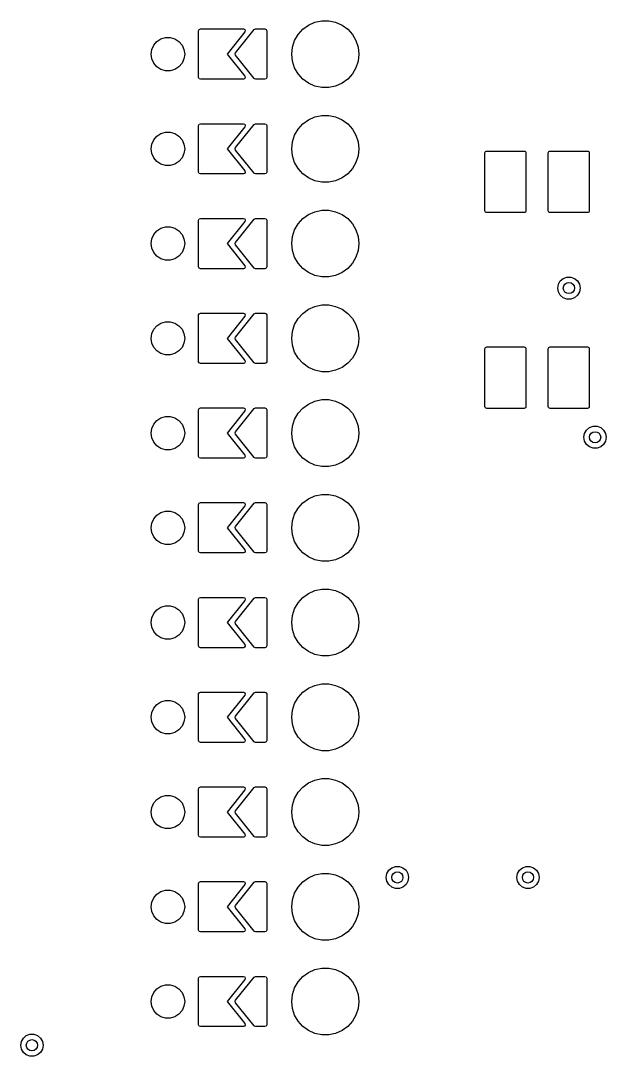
# Model space of a CAD drawing. Extents: x 2.57 to 8.57, y -5.78 to -1.88.
# Drawn here: x 7.954 to 8.572, y -3.274 to -2.181 of the extents above; entities that cross this region are included whole.
import ezdxf

# ---------------------------------------------------------------- set-up
doc = ezdxf.new("R2010")
doc.units = 0
doc.header["$MEASUREMENT"] = 0
doc.layers.add('BLACK', color=7, linetype='CONTINUOUS')

msp = doc.modelspace()

# ---------------------------------------------------------------- linework, layer by layer
at = {"layer": 'BLACK', "linetype": 'CONTINUOUS'}
for p, q in [((8.2519, -2.1899), (8.2579, -2.1856)), ((8.2579, -2.1856), (8.2646, -2.1826)), ((8.2646, -2.1826), (8.2719, -2.181)), ((8.2719, -2.181), (8.2793, -2.181)), ((8.2793, -2.181), (8.2865, -2.1826)), ((8.2865, -2.1826), (8.2933, -2.1856)), ((8.2933, -2.1856), (8.2993, -2.1899)), ((8.1419, -2.1916), (8.1425, -2.1903)), ((8.1419, -2.2409), (8.1419, -2.1916)), ((8.1425, -2.1903), (8.1439, -2.1897)), ((8.1439, -2.1897), (8.1892, -2.1897)), ((8.1907, -2.1929), (8.172, -2.2163)), ((8.1807, -2.215), (8.2004, -2.1904)), ((8.1892, -2.1897), (8.1906, -2.1903)), ((8.1906, -2.1903), (8.1911, -2.1916)), ((8.1911, -2.1916), (8.1907, -2.1929)), ((8.2004, -2.1904), (8.2018, -2.1897)), ((8.2018, -2.1897), (8.202, -2.1897)), ((8.202, -2.1897), (8.2118, -2.1897)), ((8.2118, -2.1897), (8.2132, -2.1903)), ((8.2132, -2.1903), (8.2138, -2.1916)), ((8.2138, -2.1916), (8.2138, -2.2409)), ((8.2432, -2.2018), (8.2469, -2.1954)), ((8.2469, -2.1954), (8.2519, -2.1899)), ((8.2993, -2.1899), (8.3043, -2.1954)), ((8.3043, -2.1954), (8.308, -2.2018)), ((8.0924, -2.2113), (8.0945, -2.2067)), ((8.0945, -2.2067), (8.0978, -2.2029)), ((8.0978, -2.2029), (8.1021, -2.2001)), ((8.1021, -2.2001), (8.1069, -2.1987)), ((8.1069, -2.1987), (8.112, -2.1987)), ((8.112, -2.1987), (8.1168, -2.2001)), ((8.1168, -2.2001), (8.1211, -2.2029)), ((8.1211, -2.2029), (8.1244, -2.2067)), ((8.1244, -2.2067), (8.1264, -2.2113)), ((8.2409, -2.2089), (8.2432, -2.2018)), ((8.308, -2.2018), (8.3102, -2.2089)), ((8.0917, -2.2163), (8.0924, -2.2113)), ((8.0924, -2.2212), (8.0917, -2.2163)), ((8.1264, -2.2113), (8.1272, -2.2163)), ((8.1272, -2.2163), (8.1264, -2.2212)), ((8.172, -2.2163), (8.1907, -2.2396)), ((8.1803, -2.216), (8.1807, -2.215)), ((8.1807, -2.2175), (8.1803, -2.216)), ((8.2004, -2.2421), (8.1807, -2.2175)), ((8.2402, -2.2163), (8.2409, -2.2089)), ((8.2409, -2.2236), (8.2402, -2.2163)), ((8.3102, -2.2089), (8.311, -2.2163)), ((8.311, -2.2163), (8.3102, -2.2236)), ((8.0945, -2.2258), (8.0924, -2.2212)), ((8.0978, -2.2296), (8.0945, -2.2258)), ((8.1021, -2.2324), (8.0978, -2.2296)), ((8.1211, -2.2296), (8.1168, -2.2324)), ((8.1244, -2.2258), (8.1211, -2.2296)), ((8.1264, -2.2212), (8.1244, -2.2258)), ((8.2432, -2.2307), (8.2409, -2.2236)), ((8.3102, -2.2236), (8.308, -2.2307)), ((8.1069, -2.2338), (8.1021, -2.2324)), ((8.112, -2.2338), (8.1069, -2.2338)), ((8.1168, -2.2324), (8.112, -2.2338)), ((8.1907, -2.2396), (8.1911, -2.2411)), ((8.2469, -2.2371), (8.2432, -2.2307)), ((8.2519, -2.2426), (8.2469, -2.2371)), ((8.3043, -2.2371), (8.2993, -2.2426)), ((8.308, -2.2307), (8.3043, -2.2371)), ((8.1425, -2.2423), (8.1419, -2.2409)), ((8.1439, -2.2428), (8.1425, -2.2423)), ((8.1892, -2.2428), (8.1439, -2.2428)), ((8.1904, -2.2424), (8.1892, -2.2428)), ((8.1911, -2.2411), (8.1904, -2.2424)), ((8.2006, -2.2423), (8.2004, -2.2421)), ((8.202, -2.2428), (8.2006, -2.2423)), ((8.2118, -2.2428), (8.202, -2.2428)), ((8.2132, -2.2423), (8.2118, -2.2428)), ((8.2138, -2.2409), (8.2132, -2.2423)), ((8.2579, -2.2469), (8.2519, -2.2426)), ((8.2646, -2.25), (8.2579, -2.2469)), ((8.2719, -2.2515), (8.2646, -2.25)), ((8.2793, -2.2515), (8.2719, -2.2515)), ((8.2865, -2.25), (8.2793, -2.2515)), ((8.2933, -2.2469), (8.2865, -2.25)), ((8.2993, -2.2426), (8.2933, -2.2469)), ((8.2579, -2.2856), (8.2646, -2.2826)), ((8.2646, -2.2826), (8.2719, -2.281)), ((8.2719, -2.281), (8.2793, -2.281)), ((8.2793, -2.281), (8.2865, -2.2826)), ((8.2865, -2.2826), (8.2933, -2.2856)), ((8.1419, -2.2916), (8.1425, -2.2903)), ((8.1419, -2.3409), (8.1419, -2.2916)), ((8.1425, -2.2903), (8.1439, -2.2897)), ((8.1439, -2.2897), (8.1892, -2.2897)), ((8.1907, -2.2929), (8.172, -2.3163)), ((8.1807, -2.315), (8.2004, -2.2904)), ((8.1892, -2.2897), (8.1906, -2.2903)), ((8.1906, -2.2903), (8.1911, -2.2916)), ((8.1911, -2.2916), (8.1907, -2.2929)), ((8.2004, -2.2904), (8.2018, -2.2897)), ((8.2018, -2.2897), (8.202, -2.2897)), ((8.202, -2.2897), (8.2118, -2.2897)), ((8.2118, -2.2897), (8.2132, -2.2903)), ((8.2132, -2.2903), (8.2138, -2.2916)), ((8.2138, -2.2916), (8.2138, -2.3409)), ((8.2469, -2.2954), (8.2519, -2.2899)), ((8.2519, -2.2899), (8.2579, -2.2856)), ((8.2933, -2.2856), (8.2993, -2.2899)), ((8.2993, -2.2899), (8.3043, -2.2954)), ((8.0945, -2.3067), (8.0978, -2.3029)), ((8.0978, -2.3029), (8.1021, -2.3001)), ((8.1021, -2.3001), (8.1069, -2.2987)), ((8.1069, -2.2987), (8.112, -2.2987)), ((8.112, -2.2987), (8.1168, -2.3001)), ((8.1168, -2.3001), (8.1211, -2.3029)), ((8.1211, -2.3029), (8.1244, -2.3067)), ((8.2409, -2.3089), (8.2432, -2.3018)), ((8.2432, -2.3018), (8.2469, -2.2954)), ((8.3043, -2.2954), (8.308, -2.3018)), ((8.308, -2.3018), (8.3102, -2.3089)), ((8.0917, -2.3163), (8.0924, -2.3113)), ((8.0924, -2.3212), (8.0917, -2.3163)), ((8.0924, -2.3113), (8.0945, -2.3067)), ((8.1244, -2.3067), (8.1264, -2.3113)), ((8.1264, -2.3113), (8.1272, -2.3163)), ((8.1272, -2.3163), (8.1264, -2.3212)), ((8.172, -2.3163), (8.1907, -2.3396)), ((8.1803, -2.316), (8.1807, -2.315)), ((8.1807, -2.3175), (8.1803, -2.316)), ((8.2402, -2.3163), (8.2409, -2.3089)), ((8.2409, -2.3236), (8.2402, -2.3163)), ((8.3102, -2.3089), (8.311, -2.3163)), ((8.311, -2.3163), (8.3102, -2.3236)), ((8.0945, -2.3258), (8.0924, -2.3212)), ((8.0978, -2.3296), (8.0945, -2.3258)), ((8.1244, -2.3258), (8.1211, -2.3296)), ((8.1264, -2.3212), (8.1244, -2.3258)), ((8.2004, -2.3421), (8.1807, -2.3175)), ((8.2432, -2.3307), (8.2409, -2.3236)), ((8.3102, -2.3236), (8.308, -2.3307)), ((8.4441, -2.3206), (8.4442, -2.3198)), ((8.4441, -2.3816), (8.4441, -2.3206)), ((8.4442, -2.3198), (8.4447, -2.3192)), ((8.4447, -2.3192), (8.4453, -2.3188)), ((8.4453, -2.3188), (8.4461, -2.3186)), ((8.4461, -2.3186), (8.4854, -2.3186)), ((8.4854, -2.3186), (8.4862, -2.3188)), ((8.4862, -2.3188), (8.4868, -2.3192)), ((8.4868, -2.3192), (8.4873, -2.3198)), ((8.4873, -2.3198), (8.4874, -2.3206)), ((8.4874, -2.3206), (8.4874, -2.3816)), ((8.511, -2.3206), (8.5112, -2.3198)), ((8.511, -2.3816), (8.511, -2.3206)), ((8.5112, -2.3198), (8.5116, -2.3192)), ((8.5116, -2.3192), (8.5122, -2.3188)), ((8.5122, -2.3188), (8.513, -2.3186)), ((8.513, -2.3186), (8.5524, -2.3186)), ((8.5524, -2.3186), (8.5531, -2.3188)), ((8.5531, -2.3188), (8.5538, -2.3192)), ((8.5538, -2.3192), (8.5542, -2.3198)), ((8.5542, -2.3198), (8.5543, -2.3206)), ((8.5543, -2.3206), (8.5543, -2.3816)), ((8.1021, -2.3324), (8.0978, -2.3296)), ((8.1069, -2.3338), (8.1021, -2.3324)), ((8.112, -2.3338), (8.1069, -2.3338)), ((8.1168, -2.3324), (8.112, -2.3338)), ((8.1211, -2.3296), (8.1168, -2.3324)), ((8.2469, -2.3371), (8.2432, -2.3307)), ((8.2519, -2.3426), (8.2469, -2.3371)), ((8.3043, -2.3371), (8.2993, -2.3426)), ((8.308, -2.3307), (8.3043, -2.3371)), ((8.1425, -2.3423), (8.1419, -2.3409)), ((8.1439, -2.3428), (8.1425, -2.3423)), ((8.1892, -2.3428), (8.1439, -2.3428)), ((8.1904, -2.3424), (8.1892, -2.3428)), ((8.1911, -2.3411), (8.1904, -2.3424)), ((8.1907, -2.3396), (8.1911, -2.3411)), ((8.2006, -2.3423), (8.2004, -2.3421)), ((8.202, -2.3428), (8.2006, -2.3423)), ((8.2118, -2.3428), (8.202, -2.3428)), ((8.2132, -2.3423), (8.2118, -2.3428)), ((8.2138, -2.3409), (8.2132, -2.3423)), ((8.2579, -2.3469), (8.2519, -2.3426)), ((8.2646, -2.35), (8.2579, -2.3469)), ((8.2719, -2.3515), (8.2646, -2.35)), ((8.2865, -2.35), (8.2793, -2.3515)), ((8.2933, -2.3469), (8.2865, -2.35)), ((8.2993, -2.3426), (8.2933, -2.3469)), ((8.2793, -2.3515), (8.2719, -2.3515)), ((8.2579, -2.3856), (8.2646, -2.3826)), ((8.2646, -2.3826), (8.2719, -2.381)), ((8.2719, -2.381), (8.2793, -2.381)), ((8.2793, -2.381), (8.2865, -2.3826)), ((8.2865, -2.3826), (8.2933, -2.3856)), ((8.4442, -2.3824), (8.4441, -2.3816)), ((8.4447, -2.383), (8.4442, -2.3824)), ((8.4873, -2.3824), (8.4868, -2.383)), ((8.4874, -2.3816), (8.4873, -2.3824)), ((8.5112, -2.3824), (8.511, -2.3816)), ((8.5116, -2.383), (8.5112, -2.3824)), ((8.5542, -2.3824), (8.5538, -2.383)), ((8.5543, -2.3816), (8.5542, -2.3824)), ((8.1419, -2.3916), (8.1425, -2.3903)), ((8.1419, -2.4409), (8.1419, -2.3916)), ((8.1425, -2.3903), (8.1439, -2.3897)), ((8.1439, -2.3897), (8.1892, -2.3897)), ((8.1907, -2.3929), (8.172, -2.4163)), ((8.1807, -2.415), (8.2004, -2.3904)), ((8.1892, -2.3897), (8.1906, -2.3903)), ((8.1906, -2.3903), (8.1911, -2.3916)), ((8.1911, -2.3916), (8.1907, -2.3929)), ((8.2004, -2.3904), (8.2018, -2.3897)), ((8.2018, -2.3897), (8.202, -2.3897)), ((8.202, -2.3897), (8.2118, -2.3897)), ((8.2118, -2.3897), (8.2132, -2.3903)), ((8.2132, -2.3903), (8.2138, -2.3916)), ((8.2138, -2.3916), (8.2138, -2.4409)), ((8.2469, -2.3954), (8.2519, -2.3899)), ((8.2519, -2.3899), (8.2579, -2.3856)), ((8.2933, -2.3856), (8.2993, -2.3899)), ((8.2993, -2.3899), (8.3043, -2.3954)), ((8.4453, -2.3834), (8.4447, -2.383)), ((8.4461, -2.3836), (8.4453, -2.3834)), ((8.4854, -2.3836), (8.4461, -2.3836)), ((8.4862, -2.3834), (8.4854, -2.3836)), ((8.4868, -2.383), (8.4862, -2.3834)), ((8.5122, -2.3834), (8.5116, -2.383)), ((8.513, -2.3836), (8.5122, -2.3834)), ((8.5524, -2.3836), (8.513, -2.3836)), ((8.5531, -2.3834), (8.5524, -2.3836)), ((8.5538, -2.383), (8.5531, -2.3834)), ((8.0945, -2.4067), (8.0978, -2.4029)), ((8.0978, -2.4029), (8.1021, -2.4001)), ((8.1021, -2.4001), (8.1069, -2.3987)), ((8.1069, -2.3987), (8.112, -2.3987)), ((8.112, -2.3987), (8.1168, -2.4001)), ((8.1168, -2.4001), (8.1211, -2.4029)), ((8.1211, -2.4029), (8.1244, -2.4067)), ((8.2409, -2.4089), (8.2432, -2.4018)), ((8.2432, -2.4018), (8.2469, -2.3954)), ((8.3043, -2.3954), (8.308, -2.4018)), ((8.308, -2.4018), (8.3102, -2.4089)), ((8.0917, -2.4163), (8.0924, -2.4113)), ((8.0924, -2.4113), (8.0945, -2.4067)), ((8.1244, -2.4067), (8.1264, -2.4113)), ((8.1264, -2.4113), (8.1272, -2.4163)), ((8.1803, -2.416), (8.1807, -2.415)), ((8.2402, -2.4163), (8.2409, -2.4089)), ((8.3102, -2.4089), (8.311, -2.4163)), ((8.0924, -2.4212), (8.0917, -2.4163)), ((8.0945, -2.4258), (8.0924, -2.4212)), ((8.0978, -2.4296), (8.0945, -2.4258)), ((8.1244, -2.4258), (8.1211, -2.4296)), ((8.1264, -2.4212), (8.1244, -2.4258)), ((8.1272, -2.4163), (8.1264, -2.4212)), ((8.172, -2.4163), (8.1907, -2.4396)), ((8.1807, -2.4175), (8.1803, -2.416)), ((8.2004, -2.4421), (8.1807, -2.4175)), ((8.2409, -2.4236), (8.2402, -2.4163)), ((8.2432, -2.4307), (8.2409, -2.4236)), ((8.3102, -2.4236), (8.308, -2.4307)), ((8.311, -2.4163), (8.3102, -2.4236)), ((8.1021, -2.4324), (8.0978, -2.4296)), ((8.1069, -2.4338), (8.1021, -2.4324)), ((8.112, -2.4338), (8.1069, -2.4338)), ((8.1168, -2.4324), (8.112, -2.4338)), ((8.1211, -2.4296), (8.1168, -2.4324)), ((8.2469, -2.4371), (8.2432, -2.4307)), ((8.2519, -2.4426), (8.2469, -2.4371)), ((8.3043, -2.4371), (8.2993, -2.4426)), ((8.308, -2.4307), (8.3043, -2.4371)), ((8.1425, -2.4423), (8.1419, -2.4409)), ((8.1439, -2.4428), (8.1425, -2.4423)), ((8.1892, -2.4428), (8.1439, -2.4428)), ((8.1904, -2.4424), (8.1892, -2.4428)), ((8.1911, -2.4411), (8.1904, -2.4424)), ((8.1907, -2.4396), (8.1911, -2.4411)), ((8.2006, -2.4423), (8.2004, -2.4421)), ((8.202, -2.4428), (8.2006, -2.4423)), ((8.2118, -2.4428), (8.202, -2.4428)), ((8.2132, -2.4423), (8.2118, -2.4428)), ((8.2138, -2.4409), (8.2132, -2.4423)), ((8.2579, -2.4469), (8.2519, -2.4426)), ((8.2646, -2.45), (8.2579, -2.4469)), ((8.2933, -2.4469), (8.2865, -2.45)), ((8.2993, -2.4426), (8.2933, -2.4469)), ((8.2719, -2.4515), (8.2646, -2.45)), ((8.2793, -2.4515), (8.2719, -2.4515)), ((8.2865, -2.45), (8.2793, -2.4515)), ((8.5209, -2.4632), (8.5216, -2.4592)), ((8.5216, -2.4592), (8.5236, -2.4556)), ((8.5236, -2.4556), (8.5268, -2.453)), ((8.5268, -2.453), (8.5306, -2.4516)), ((8.5306, -2.4516), (8.5347, -2.4516)), ((8.5347, -2.4516), (8.5386, -2.453)), ((8.5386, -2.453), (8.5417, -2.4556)), ((8.5417, -2.4556), (8.5438, -2.4592)), ((8.5438, -2.4592), (8.5445, -2.4632)), ((8.5216, -2.4673), (8.5209, -2.4632)), ((8.5236, -2.4708), (8.5216, -2.4673)), ((8.5438, -2.4673), (8.5417, -2.4708)), ((8.5445, -2.4632), (8.5438, -2.4673)), ((8.2646, -2.4826), (8.2719, -2.481)), ((8.2719, -2.481), (8.2793, -2.481)), ((8.2793, -2.481), (8.2865, -2.4826)), ((8.5268, -2.4735), (8.5236, -2.4708)), ((8.5306, -2.4749), (8.5268, -2.4735)), ((8.5347, -2.4749), (8.5306, -2.4749)), ((8.5386, -2.4735), (8.5347, -2.4749)), ((8.5417, -2.4708), (8.5386, -2.4735)), ((8.1419, -2.4916), (8.1425, -2.4903)), ((8.1419, -2.5409), (8.1419, -2.4916)), ((8.1425, -2.4903), (8.1439, -2.4897)), ((8.1439, -2.4897), (8.1892, -2.4897)), ((8.1807, -2.515), (8.2004, -2.4904)), ((8.1892, -2.4897), (8.1906, -2.4903)), ((8.1906, -2.4903), (8.1911, -2.4916)), ((8.1911, -2.4916), (8.1907, -2.4929)), ((8.2004, -2.4904), (8.2018, -2.4897)), ((8.2018, -2.4897), (8.202, -2.4897)), ((8.202, -2.4897), (8.2118, -2.4897)), ((8.2118, -2.4897), (8.2132, -2.4903)), ((8.2132, -2.4903), (8.2138, -2.4916)), ((8.2138, -2.4916), (8.2138, -2.5409)), ((8.2469, -2.4954), (8.2519, -2.4899)), ((8.2519, -2.4899), (8.2579, -2.4856)), ((8.2579, -2.4856), (8.2646, -2.4826)), ((8.2865, -2.4826), (8.2933, -2.4856)), ((8.2933, -2.4856), (8.2993, -2.4899)), ((8.2993, -2.4899), (8.3043, -2.4954)), ((8.0945, -2.5067), (8.0978, -2.5029)), ((8.0978, -2.5029), (8.1021, -2.5001)), ((8.1021, -2.5001), (8.1069, -2.4987)), ((8.1069, -2.4987), (8.112, -2.4987)), ((8.112, -2.4987), (8.1168, -2.5001)), ((8.1168, -2.5001), (8.1211, -2.5029)), ((8.1211, -2.5029), (8.1244, -2.5067)), ((8.1907, -2.4929), (8.172, -2.5163)), ((8.2409, -2.5089), (8.2432, -2.5018)), ((8.2432, -2.5018), (8.2469, -2.4954)), ((8.3043, -2.4954), (8.308, -2.5018)), ((8.308, -2.5018), (8.3102, -2.5089)), ((8.0917, -2.5163), (8.0924, -2.5113)), ((8.0924, -2.5113), (8.0945, -2.5067)), ((8.1244, -2.5067), (8.1264, -2.5113)), ((8.1264, -2.5113), (8.1272, -2.5163)), ((8.2402, -2.5163), (8.2409, -2.5089)), ((8.3102, -2.5089), (8.311, -2.5163)), ((8.0924, -2.5212), (8.0917, -2.5163)), ((8.0945, -2.5258), (8.0924, -2.5212)), ((8.1264, -2.5212), (8.1244, -2.5258)), ((8.1272, -2.5163), (8.1264, -2.5212)), ((8.172, -2.5163), (8.1907, -2.5396)), ((8.1803, -2.516), (8.1807, -2.515)), ((8.1807, -2.5175), (8.1803, -2.516)), ((8.2004, -2.5421), (8.1807, -2.5175)), ((8.2409, -2.5236), (8.2402, -2.5163)), ((8.2432, -2.5307), (8.2409, -2.5236)), ((8.3102, -2.5236), (8.308, -2.5307)), ((8.311, -2.5163), (8.3102, -2.5236)), ((8.0978, -2.5296), (8.0945, -2.5258)), ((8.1021, -2.5324), (8.0978, -2.5296)), ((8.1069, -2.5338), (8.1021, -2.5324)), ((8.112, -2.5338), (8.1069, -2.5338)), ((8.1168, -2.5324), (8.112, -2.5338)), ((8.1211, -2.5296), (8.1168, -2.5324)), ((8.1244, -2.5258), (8.1211, -2.5296)), ((8.2469, -2.5371), (8.2432, -2.5307)), ((8.308, -2.5307), (8.3043, -2.5371)), ((8.4441, -2.5273), (8.4442, -2.5265)), ((8.4441, -2.5883), (8.4441, -2.5273)), ((8.4442, -2.5265), (8.4447, -2.5259)), ((8.4447, -2.5259), (8.4453, -2.5255)), ((8.4453, -2.5255), (8.4461, -2.5253)), ((8.4461, -2.5253), (8.4854, -2.5253)), ((8.4854, -2.5253), (8.4862, -2.5255)), ((8.4862, -2.5255), (8.4868, -2.5259)), ((8.4868, -2.5259), (8.4873, -2.5265)), ((8.4873, -2.5265), (8.4874, -2.5273)), ((8.4874, -2.5273), (8.4874, -2.5883)), ((8.511, -2.5273), (8.5112, -2.5265)), ((8.511, -2.5883), (8.511, -2.5273)), ((8.5112, -2.5265), (8.5116, -2.5259)), ((8.5116, -2.5259), (8.5122, -2.5255)), ((8.5122, -2.5255), (8.513, -2.5253)), ((8.513, -2.5253), (8.5524, -2.5253)), ((8.5524, -2.5253), (8.5531, -2.5255)), ((8.5531, -2.5255), (8.5538, -2.5259)), ((8.5538, -2.5259), (8.5542, -2.5265)), ((8.5542, -2.5265), (8.5543, -2.5273)), ((8.5543, -2.5273), (8.5543, -2.5883)), ((8.1425, -2.5423), (8.1419, -2.5409)), ((8.1439, -2.5428), (8.1425, -2.5423)), ((8.1892, -2.5428), (8.1439, -2.5428)), ((8.1904, -2.5424), (8.1892, -2.5428)), ((8.1911, -2.5411), (8.1904, -2.5424)), ((8.1907, -2.5396), (8.1911, -2.5411)), ((8.2006, -2.5423), (8.2004, -2.5421)), ((8.202, -2.5428), (8.2006, -2.5423)), ((8.2118, -2.5428), (8.202, -2.5428)), ((8.2132, -2.5423), (8.2118, -2.5428)), ((8.2138, -2.5409), (8.2132, -2.5423)), ((8.2519, -2.5426), (8.2469, -2.5371)), ((8.2579, -2.5469), (8.2519, -2.5426)), ((8.2993, -2.5426), (8.2933, -2.5469)), ((8.3043, -2.5371), (8.2993, -2.5426)), ((8.2646, -2.55), (8.2579, -2.5469)), ((8.2719, -2.5515), (8.2646, -2.55)), ((8.2793, -2.5515), (8.2719, -2.5515)), ((8.2865, -2.55), (8.2793, -2.5515)), ((8.2933, -2.5469), (8.2865, -2.55)), ((8.1419, -2.5916), (8.1425, -2.5903)), ((8.1425, -2.5903), (8.1439, -2.5897)), ((8.1439, -2.5897), (8.1892, -2.5897)), ((8.1807, -2.615), (8.2004, -2.5904)), ((8.1892, -2.5897), (8.1906, -2.5903)), ((8.1906, -2.5903), (8.1911, -2.5916)), ((8.2004, -2.5904), (8.2018, -2.5897)), ((8.2018, -2.5897), (8.202, -2.5897)), ((8.202, -2.5897), (8.2118, -2.5897)), ((8.2118, -2.5897), (8.2132, -2.5903)), ((8.2132, -2.5903), (8.2138, -2.5916)), ((8.2469, -2.5954), (8.2519, -2.5899)), ((8.2519, -2.5899), (8.2579, -2.5856)), ((8.2579, -2.5856), (8.2646, -2.5826)), ((8.2646, -2.5826), (8.2719, -2.581)), ((8.2719, -2.581), (8.2793, -2.581)), ((8.2793, -2.581), (8.2865, -2.5826)), ((8.2865, -2.5826), (8.2933, -2.5856)), ((8.2933, -2.5856), (8.2993, -2.5899)), ((8.2993, -2.5899), (8.3043, -2.5954)), ((8.4442, -2.5891), (8.4441, -2.5883)), ((8.4447, -2.5897), (8.4442, -2.5891)), ((8.4453, -2.5901), (8.4447, -2.5897)), ((8.4461, -2.5903), (8.4453, -2.5901)), ((8.4854, -2.5903), (8.4461, -2.5903)), ((8.4862, -2.5901), (8.4854, -2.5903)), ((8.4868, -2.5897), (8.4862, -2.5901)), ((8.4873, -2.5891), (8.4868, -2.5897)), ((8.4874, -2.5883), (8.4873, -2.5891)), ((8.5112, -2.5891), (8.511, -2.5883)), ((8.5116, -2.5897), (8.5112, -2.5891)), ((8.5122, -2.5901), (8.5116, -2.5897)), ((8.513, -2.5903), (8.5122, -2.5901)), ((8.5524, -2.5903), (8.513, -2.5903)), ((8.5531, -2.5901), (8.5524, -2.5903)), ((8.5538, -2.5897), (8.5531, -2.5901)), ((8.5542, -2.5891), (8.5538, -2.5897)), ((8.5543, -2.5883), (8.5542, -2.5891)), ((8.0978, -2.6029), (8.1021, -2.6001)), ((8.1021, -2.6001), (8.1069, -2.5987)), ((8.1069, -2.5987), (8.112, -2.5987)), ((8.112, -2.5987), (8.1168, -2.6001)), ((8.1168, -2.6001), (8.1211, -2.6029)), ((8.1419, -2.6409), (8.1419, -2.5916)), ((8.1907, -2.5929), (8.172, -2.6163)), ((8.1911, -2.5916), (8.1907, -2.5929)), ((8.2138, -2.5916), (8.2138, -2.6409)), ((8.2432, -2.6018), (8.2469, -2.5954)), ((8.3043, -2.5954), (8.308, -2.6018)), ((8.0917, -2.6163), (8.0924, -2.6113)), ((8.0924, -2.6113), (8.0945, -2.6067)), ((8.0945, -2.6067), (8.0978, -2.6029)), ((8.1211, -2.6029), (8.1244, -2.6067)), ((8.1244, -2.6067), (8.1264, -2.6113)), ((8.1264, -2.6113), (8.1272, -2.6163)), ((8.2402, -2.6163), (8.2409, -2.6089)), ((8.2409, -2.6089), (8.2432, -2.6018)), ((8.308, -2.6018), (8.3102, -2.6089)), ((8.3102, -2.6089), (8.311, -2.6163)), ((8.5513, -2.6131), (8.5545, -2.6105)), ((8.5545, -2.6105), (8.5583, -2.6091)), ((8.5583, -2.6091), (8.5624, -2.6091)), ((8.5624, -2.6091), (8.5663, -2.6105)), ((8.5663, -2.6105), (8.5694, -2.6131)), ((8.0924, -2.6212), (8.0917, -2.6163)), ((8.0945, -2.6258), (8.0924, -2.6212)), ((8.1264, -2.6212), (8.1244, -2.6258)), ((8.1272, -2.6163), (8.1264, -2.6212)), ((8.172, -2.6163), (8.1907, -2.6396)), ((8.1803, -2.616), (8.1807, -2.615)), ((8.1807, -2.6175), (8.1803, -2.616)), ((8.2004, -2.6421), (8.1807, -2.6175)), ((8.2409, -2.6236), (8.2402, -2.6163)), ((8.311, -2.6163), (8.3102, -2.6236)), ((8.5486, -2.6207), (8.5493, -2.6167)), ((8.5493, -2.6247), (8.5486, -2.6207)), ((8.5493, -2.6167), (8.5513, -2.6131)), ((8.5694, -2.6131), (8.5715, -2.6167)), ((8.5715, -2.6167), (8.5722, -2.6207)), ((8.5722, -2.6207), (8.5715, -2.6247)), ((8.0978, -2.6296), (8.0945, -2.6258)), ((8.1021, -2.6324), (8.0978, -2.6296)), ((8.1069, -2.6338), (8.1021, -2.6324)), ((8.112, -2.6338), (8.1069, -2.6338)), ((8.1168, -2.6324), (8.112, -2.6338)), ((8.1211, -2.6296), (8.1168, -2.6324)), ((8.1244, -2.6258), (8.1211, -2.6296)), ((8.2432, -2.6307), (8.2409, -2.6236)), ((8.2469, -2.6371), (8.2432, -2.6307)), ((8.308, -2.6307), (8.3043, -2.6371)), ((8.3102, -2.6236), (8.308, -2.6307)), ((8.5513, -2.6283), (8.5493, -2.6247)), ((8.5545, -2.6309), (8.5513, -2.6283)), ((8.5583, -2.6323), (8.5545, -2.6309)), ((8.5624, -2.6323), (8.5583, -2.6323)), ((8.5663, -2.6309), (8.5624, -2.6323)), ((8.5694, -2.6283), (8.5663, -2.6309)), ((8.5715, -2.6247), (8.5694, -2.6283)), ((8.1425, -2.6423), (8.1419, -2.6409)), ((8.1439, -2.6428), (8.1425, -2.6423)), ((8.1892, -2.6428), (8.1439, -2.6428)), ((8.1904, -2.6424), (8.1892, -2.6428)), ((8.1911, -2.6411), (8.1904, -2.6424)), ((8.1907, -2.6396), (8.1911, -2.6411)), ((8.2006, -2.6423), (8.2004, -2.6421)), ((8.202, -2.6428), (8.2006, -2.6423)), ((8.2118, -2.6428), (8.202, -2.6428)), ((8.2132, -2.6423), (8.2118, -2.6428)), ((8.2138, -2.6409), (8.2132, -2.6423)), ((8.2519, -2.6426), (8.2469, -2.6371)), ((8.2579, -2.6469), (8.2519, -2.6426)), ((8.2993, -2.6426), (8.2933, -2.6469)), ((8.3043, -2.6371), (8.2993, -2.6426)), ((8.2646, -2.65), (8.2579, -2.6469)), ((8.2719, -2.6515), (8.2646, -2.65)), ((8.2793, -2.6515), (8.2719, -2.6515)), ((8.2865, -2.65), (8.2793, -2.6515)), ((8.2933, -2.6469), (8.2865, -2.65)), ((8.2519, -2.6899), (8.2579, -2.6856)), ((8.2579, -2.6856), (8.2646, -2.6826)), ((8.2646, -2.6826), (8.2719, -2.681)), ((8.2719, -2.681), (8.2793, -2.681)), ((8.2793, -2.681), (8.2865, -2.6826)), ((8.2865, -2.6826), (8.2933, -2.6856)), ((8.2933, -2.6856), (8.2993, -2.6899)), ((8.1021, -2.7001), (8.1069, -2.6987)), ((8.1069, -2.6987), (8.112, -2.6987)), ((8.112, -2.6987), (8.1168, -2.7001)), ((8.1419, -2.6916), (8.1425, -2.6903)), ((8.1419, -2.7409), (8.1419, -2.6916)), ((8.1425, -2.6903), (8.1439, -2.6897)), ((8.1439, -2.6897), (8.1892, -2.6897)), ((8.1907, -2.6929), (8.172, -2.7163)), ((8.1807, -2.715), (8.2004, -2.6904)), ((8.1892, -2.6897), (8.1906, -2.6903)), ((8.1906, -2.6903), (8.1911, -2.6916)), ((8.1911, -2.6916), (8.1907, -2.6929)), ((8.2004, -2.6904), (8.2018, -2.6897)), ((8.2018, -2.6897), (8.202, -2.6897)), ((8.202, -2.6897), (8.2118, -2.6897)), ((8.2118, -2.6897), (8.2132, -2.6903)), ((8.2132, -2.6903), (8.2138, -2.6916)), ((8.2138, -2.6916), (8.2138, -2.7409)), ((8.2432, -2.7018), (8.2469, -2.6954)), ((8.2469, -2.6954), (8.2519, -2.6899)), ((8.2993, -2.6899), (8.3043, -2.6954)), ((8.3043, -2.6954), (8.308, -2.7018)), ((8.0924, -2.7113), (8.0945, -2.7067)), ((8.0945, -2.7067), (8.0978, -2.7029)), ((8.0978, -2.7029), (8.1021, -2.7001)), ((8.1168, -2.7001), (8.1211, -2.7029)), ((8.1211, -2.7029), (8.1244, -2.7067)), ((8.1244, -2.7067), (8.1264, -2.7113)), ((8.2402, -2.7163), (8.2409, -2.7089)), ((8.2409, -2.7089), (8.2432, -2.7018)), ((8.308, -2.7018), (8.3102, -2.7089)), ((8.3102, -2.7089), (8.311, -2.7163)), ((8.0917, -2.7163), (8.0924, -2.7113)), ((8.0924, -2.7212), (8.0917, -2.7163)), ((8.0945, -2.7258), (8.0924, -2.7212)), ((8.1264, -2.7212), (8.1244, -2.7258)), ((8.1264, -2.7113), (8.1272, -2.7163)), ((8.1272, -2.7163), (8.1264, -2.7212)), ((8.172, -2.7163), (8.1907, -2.7396)), ((8.1803, -2.716), (8.1807, -2.715)), ((8.1807, -2.7175), (8.1803, -2.716)), ((8.2004, -2.7421), (8.1807, -2.7175)), ((8.2409, -2.7236), (8.2402, -2.7163)), ((8.311, -2.7163), (8.3102, -2.7236)), ((8.0978, -2.7296), (8.0945, -2.7258)), ((8.1021, -2.7324), (8.0978, -2.7296)), ((8.1069, -2.7338), (8.1021, -2.7324)), ((8.1168, -2.7324), (8.112, -2.7338)), ((8.1211, -2.7296), (8.1168, -2.7324)), ((8.1244, -2.7258), (8.1211, -2.7296)), ((8.2432, -2.7307), (8.2409, -2.7236)), ((8.2469, -2.7371), (8.2432, -2.7307)), ((8.308, -2.7307), (8.3043, -2.7371)), ((8.3102, -2.7236), (8.308, -2.7307)), ((8.112, -2.7338), (8.1069, -2.7338)), ((8.1425, -2.7423), (8.1419, -2.7409)), ((8.1439, -2.7428), (8.1425, -2.7423)), ((8.1892, -2.7428), (8.1439, -2.7428)), ((8.1904, -2.7424), (8.1892, -2.7428)), ((8.1911, -2.7411), (8.1904, -2.7424)), ((8.1907, -2.7396), (8.1911, -2.7411)), ((8.2006, -2.7423), (8.2004, -2.7421)), ((8.202, -2.7428), (8.2006, -2.7423)), ((8.2118, -2.7428), (8.202, -2.7428)), ((8.2132, -2.7423), (8.2118, -2.7428)), ((8.2138, -2.7409), (8.2132, -2.7423)), ((8.2519, -2.7426), (8.2469, -2.7371)), ((8.2579, -2.7469), (8.2519, -2.7426)), ((8.2993, -2.7426), (8.2933, -2.7469)), ((8.3043, -2.7371), (8.2993, -2.7426)), ((8.2646, -2.75), (8.2579, -2.7469)), ((8.2719, -2.7515), (8.2646, -2.75)), ((8.2793, -2.7515), (8.2719, -2.7515)), ((8.2865, -2.75), (8.2793, -2.7515)), ((8.2933, -2.7469), (8.2865, -2.75)), ((8.2519, -2.7899), (8.2579, -2.7856)), ((8.2579, -2.7856), (8.2646, -2.7826)), ((8.2646, -2.7826), (8.2719, -2.781)), ((8.2719, -2.781), (8.2793, -2.781)), ((8.2793, -2.781), (8.2865, -2.7826)), ((8.2865, -2.7826), (8.2933, -2.7856)), ((8.2933, -2.7856), (8.2993, -2.7899)), ((8.1419, -2.7916), (8.1425, -2.7903)), ((8.1419, -2.8409), (8.1419, -2.7916)), ((8.1425, -2.7903), (8.1439, -2.7897)), ((8.1439, -2.7897), (8.1892, -2.7897)), ((8.1907, -2.7929), (8.172, -2.8163)), ((8.1807, -2.815), (8.2004, -2.7904)), ((8.1892, -2.7897), (8.1906, -2.7903)), ((8.1906, -2.7903), (8.1911, -2.7916)), ((8.1911, -2.7916), (8.1907, -2.7929)), ((8.2004, -2.7904), (8.2018, -2.7897)), ((8.2018, -2.7897), (8.202, -2.7897)), ((8.202, -2.7897), (8.2118, -2.7897)), ((8.2118, -2.7897), (8.2132, -2.7903)), ((8.2132, -2.7903), (8.2138, -2.7916)), ((8.2138, -2.7916), (8.2138, -2.8409)), ((8.2432, -2.8018), (8.2469, -2.7954)), ((8.2469, -2.7954), (8.2519, -2.7899)), ((8.2993, -2.7899), (8.3043, -2.7954)), ((8.3043, -2.7954), (8.308, -2.8018)), ((8.0924, -2.8113), (8.0945, -2.8067)), ((8.0945, -2.8067), (8.0978, -2.8029)), ((8.0978, -2.8029), (8.1021, -2.8001)), ((8.1021, -2.8001), (8.1069, -2.7987)), ((8.1069, -2.7987), (8.112, -2.7987)), ((8.112, -2.7987), (8.1168, -2.8001)), ((8.1168, -2.8001), (8.1211, -2.8029)), ((8.1211, -2.8029), (8.1244, -2.8067)), ((8.1244, -2.8067), (8.1264, -2.8113)), ((8.2402, -2.8163), (8.2409, -2.8089)), ((8.2409, -2.8089), (8.2432, -2.8018)), ((8.308, -2.8018), (8.3102, -2.8089)), ((8.3102, -2.8089), (8.311, -2.8163)), ((8.0917, -2.8163), (8.0924, -2.8113)), ((8.0924, -2.8212), (8.0917, -2.8163)), ((8.1264, -2.8113), (8.1272, -2.8163)), ((8.1272, -2.8163), (8.1264, -2.8212)), ((8.172, -2.8163), (8.1907, -2.8396)), ((8.1803, -2.816), (8.1807, -2.815)), ((8.1807, -2.8175), (8.1803, -2.816)), ((8.2004, -2.8421), (8.1807, -2.8175)), ((8.2409, -2.8236), (8.2402, -2.8163)), ((8.311, -2.8163), (8.3102, -2.8236)), ((8.0945, -2.8258), (8.0924, -2.8212)), ((8.0978, -2.8296), (8.0945, -2.8258)), ((8.1021, -2.8324), (8.0978, -2.8296)), ((8.1211, -2.8296), (8.1168, -2.8324)), ((8.1244, -2.8258), (8.1211, -2.8296)), ((8.1264, -2.8212), (8.1244, -2.8258)), ((8.2432, -2.8307), (8.2409, -2.8236)), ((8.2469, -2.8371), (8.2432, -2.8307)), ((8.308, -2.8307), (8.3043, -2.8371)), ((8.3102, -2.8236), (8.308, -2.8307)), ((8.1069, -2.8338), (8.1021, -2.8324)), ((8.112, -2.8338), (8.1069, -2.8338)), ((8.1168, -2.8324), (8.112, -2.8338)), ((8.1425, -2.8423), (8.1419, -2.8409)), ((8.1911, -2.8411), (8.1904, -2.8424)), ((8.1907, -2.8396), (8.1911, -2.8411)), ((8.2138, -2.8409), (8.2132, -2.8423)), ((8.2519, -2.8426), (8.2469, -2.8371)), ((8.3043, -2.8371), (8.2993, -2.8426)), ((8.1439, -2.8428), (8.1425, -2.8423)), ((8.1892, -2.8428), (8.1439, -2.8428)), ((8.1904, -2.8424), (8.1892, -2.8428)), ((8.2006, -2.8423), (8.2004, -2.8421)), ((8.202, -2.8428), (8.2006, -2.8423)), ((8.2118, -2.8428), (8.202, -2.8428)), ((8.2132, -2.8423), (8.2118, -2.8428)), ((8.2579, -2.8469), (8.2519, -2.8426)), ((8.2646, -2.85), (8.2579, -2.8469)), ((8.2719, -2.8515), (8.2646, -2.85)), ((8.2793, -2.8515), (8.2719, -2.8515)), ((8.2865, -2.85), (8.2793, -2.8515)), ((8.2933, -2.8469), (8.2865, -2.85)), ((8.2993, -2.8426), (8.2933, -2.8469)), ((8.2519, -2.8899), (8.2579, -2.8856)), ((8.2579, -2.8856), (8.2646, -2.8826)), ((8.2646, -2.8826), (8.2719, -2.881)), ((8.2719, -2.881), (8.2793, -2.881)), ((8.2793, -2.881), (8.2865, -2.8826)), ((8.2865, -2.8826), (8.2933, -2.8856)), ((8.2933, -2.8856), (8.2993, -2.8899)), ((8.1419, -2.8916), (8.1425, -2.8903)), ((8.1419, -2.9409), (8.1419, -2.8916)), ((8.1425, -2.8903), (8.1439, -2.8897)), ((8.1439, -2.8897), (8.1892, -2.8897)), ((8.1907, -2.8929), (8.172, -2.9163)), ((8.1807, -2.915), (8.2004, -2.8904)), ((8.1892, -2.8897), (8.1906, -2.8903)), ((8.1906, -2.8903), (8.1911, -2.8916)), ((8.1911, -2.8916), (8.1907, -2.8929)), ((8.2004, -2.8904), (8.2018, -2.8897)), ((8.2018, -2.8897), (8.202, -2.8897)), ((8.202, -2.8897), (8.2118, -2.8897)), ((8.2118, -2.8897), (8.2132, -2.8903)), ((8.2132, -2.8903), (8.2138, -2.8916)), ((8.2138, -2.8916), (8.2138, -2.9409)), ((8.2432, -2.9018), (8.2469, -2.8954)), ((8.2469, -2.8954), (8.2519, -2.8899)), ((8.2993, -2.8899), (8.3043, -2.8954)), ((8.3043, -2.8954), (8.308, -2.9018)), ((8.0924, -2.9113), (8.0945, -2.9067)), ((8.0945, -2.9067), (8.0978, -2.9029)), ((8.0978, -2.9029), (8.1021, -2.9001)), ((8.1021, -2.9001), (8.1069, -2.8987)), ((8.1069, -2.8987), (8.112, -2.8987)), ((8.112, -2.8987), (8.1168, -2.9001)), ((8.1168, -2.9001), (8.1211, -2.9029)), ((8.1211, -2.9029), (8.1244, -2.9067)), ((8.1244, -2.9067), (8.1264, -2.9113)), ((8.2409, -2.9089), (8.2432, -2.9018)), ((8.308, -2.9018), (8.3102, -2.9089)), ((8.0917, -2.9163), (8.0924, -2.9113)), ((8.0924, -2.9212), (8.0917, -2.9163)), ((8.1264, -2.9113), (8.1272, -2.9163)), ((8.1272, -2.9163), (8.1264, -2.9212)), ((8.172, -2.9163), (8.1907, -2.9396)), ((8.1803, -2.916), (8.1807, -2.915)), ((8.1807, -2.9175), (8.1803, -2.916)), ((8.2004, -2.9421), (8.1807, -2.9175)), ((8.2402, -2.9163), (8.2409, -2.9089)), ((8.2409, -2.9236), (8.2402, -2.9163)), ((8.3102, -2.9089), (8.311, -2.9163)), ((8.311, -2.9163), (8.3102, -2.9236)), ((8.0945, -2.9258), (8.0924, -2.9212)), ((8.0978, -2.9296), (8.0945, -2.9258)), ((8.1244, -2.9258), (8.1211, -2.9296)), ((8.1264, -2.9212), (8.1244, -2.9258)), ((8.2432, -2.9307), (8.2409, -2.9236)), ((8.3102, -2.9236), (8.308, -2.9307)), ((8.1021, -2.9324), (8.0978, -2.9296)), ((8.1069, -2.9338), (8.1021, -2.9324)), ((8.112, -2.9338), (8.1069, -2.9338)), ((8.1168, -2.9324), (8.112, -2.9338)), ((8.1211, -2.9296), (8.1168, -2.9324)), ((8.1907, -2.9396), (8.1911, -2.9411)), ((8.2469, -2.9371), (8.2432, -2.9307)), ((8.2519, -2.9426), (8.2469, -2.9371)), ((8.3043, -2.9371), (8.2993, -2.9426)), ((8.308, -2.9307), (8.3043, -2.9371)), ((8.1425, -2.9423), (8.1419, -2.9409)), ((8.1439, -2.9428), (8.1425, -2.9423)), ((8.1892, -2.9428), (8.1439, -2.9428)), ((8.1904, -2.9424), (8.1892, -2.9428)), ((8.1911, -2.9411), (8.1904, -2.9424)), ((8.2006, -2.9423), (8.2004, -2.9421)), ((8.202, -2.9428), (8.2006, -2.9423)), ((8.2118, -2.9428), (8.202, -2.9428)), ((8.2132, -2.9423), (8.2118, -2.9428)), ((8.2138, -2.9409), (8.2132, -2.9423)), ((8.2579, -2.9469), (8.2519, -2.9426)), ((8.2646, -2.95), (8.2579, -2.9469)), ((8.2719, -2.9515), (8.2646, -2.95)), ((8.2865, -2.95), (8.2793, -2.9515)), ((8.2933, -2.9469), (8.2865, -2.95)), ((8.2993, -2.9426), (8.2933, -2.9469)), ((8.2793, -2.9515), (8.2719, -2.9515)), ((8.2579, -2.9856), (8.2646, -2.9826)), ((8.2646, -2.9826), (8.2719, -2.981)), ((8.2719, -2.981), (8.2793, -2.981)), ((8.2793, -2.981), (8.2865, -2.9826)), ((8.2865, -2.9826), (8.2933, -2.9856)), ((8.1419, -2.9916), (8.1425, -2.9903)), ((8.1419, -3.0409), (8.1419, -2.9916)), ((8.1425, -2.9903), (8.1439, -2.9897)), ((8.1439, -2.9897), (8.1892, -2.9897)), ((8.1907, -2.9929), (8.172, -3.0163)), ((8.1807, -3.015), (8.2004, -2.9904)), ((8.1892, -2.9897), (8.1906, -2.9903)), ((8.1906, -2.9903), (8.1911, -2.9916)), ((8.1911, -2.9916), (8.1907, -2.9929)), ((8.2004, -2.9904), (8.2018, -2.9897)), ((8.2018, -2.9897), (8.202, -2.9897)), ((8.202, -2.9897), (8.2118, -2.9897)), ((8.2118, -2.9897), (8.2132, -2.9903)), ((8.2132, -2.9903), (8.2138, -2.9916)), ((8.2138, -2.9916), (8.2138, -3.0409)), ((8.2469, -2.9954), (8.2519, -2.9899)), ((8.2519, -2.9899), (8.2579, -2.9856)), ((8.2933, -2.9856), (8.2993, -2.9899)), ((8.2993, -2.9899), (8.3043, -2.9954)), ((8.0945, -3.0067), (8.0978, -3.0029)), ((8.0978, -3.0029), (8.1021, -3.0001)), ((8.1021, -3.0001), (8.1069, -2.9987)), ((8.1069, -2.9987), (8.112, -2.9987)), ((8.112, -2.9987), (8.1168, -3.0001)), ((8.1168, -3.0001), (8.1211, -3.0029)), ((8.1211, -3.0029), (8.1244, -3.0067)), ((8.2409, -3.0089), (8.2432, -3.0018)), ((8.2432, -3.0018), (8.2469, -2.9954)), ((8.3043, -2.9954), (8.308, -3.0018)), ((8.308, -3.0018), (8.3102, -3.0089)), ((8.0917, -3.0163), (8.0924, -3.0113)), ((8.0924, -3.0212), (8.0917, -3.0163)), ((8.0924, -3.0113), (8.0945, -3.0067)), ((8.1244, -3.0067), (8.1264, -3.0113)), ((8.1264, -3.0113), (8.1272, -3.0163)), ((8.1272, -3.0163), (8.1264, -3.0212)), ((8.172, -3.0163), (8.1907, -3.0396)), ((8.1803, -3.016), (8.1807, -3.015)), ((8.1807, -3.0175), (8.1803, -3.016)), ((8.2402, -3.0163), (8.2409, -3.0089)), ((8.2409, -3.0236), (8.2402, -3.0163)), ((8.3102, -3.0089), (8.311, -3.0163)), ((8.311, -3.0163), (8.3102, -3.0236)), ((8.0945, -3.0258), (8.0924, -3.0212)), ((8.0978, -3.0296), (8.0945, -3.0258)), ((8.1244, -3.0258), (8.1211, -3.0296)), ((8.1264, -3.0212), (8.1244, -3.0258)), ((8.2004, -3.0421), (8.1807, -3.0175)), ((8.2432, -3.0307), (8.2409, -3.0236)), ((8.3102, -3.0236), (8.308, -3.0307)), ((8.1021, -3.0324), (8.0978, -3.0296)), ((8.1069, -3.0338), (8.1021, -3.0324)), ((8.112, -3.0338), (8.1069, -3.0338)), ((8.1168, -3.0324), (8.112, -3.0338)), ((8.1211, -3.0296), (8.1168, -3.0324)), ((8.2469, -3.0371), (8.2432, -3.0307)), ((8.2519, -3.0426), (8.2469, -3.0371)), ((8.3043, -3.0371), (8.2993, -3.0426)), ((8.308, -3.0307), (8.3043, -3.0371)), ((8.1425, -3.0423), (8.1419, -3.0409)), ((8.1439, -3.0428), (8.1425, -3.0423)), ((8.1892, -3.0428), (8.1439, -3.0428)), ((8.1904, -3.0424), (8.1892, -3.0428)), ((8.1911, -3.0411), (8.1904, -3.0424)), ((8.1907, -3.0396), (8.1911, -3.0411)), ((8.2006, -3.0423), (8.2004, -3.0421)), ((8.202, -3.0428), (8.2006, -3.0423)), ((8.2118, -3.0428), (8.202, -3.0428)), ((8.2132, -3.0423), (8.2118, -3.0428)), ((8.2138, -3.0409), (8.2132, -3.0423)), ((8.2579, -3.0469), (8.2519, -3.0426)), ((8.2646, -3.05), (8.2579, -3.0469)), ((8.2933, -3.0469), (8.2865, -3.05)), ((8.2993, -3.0426), (8.2933, -3.0469)), ((8.2719, -3.0515), (8.2646, -3.05)), ((8.2793, -3.0515), (8.2719, -3.0515)), ((8.2865, -3.05), (8.2793, -3.0515)), ((8.2646, -3.0826), (8.2719, -3.081)), ((8.2719, -3.081), (8.2793, -3.081)), ((8.2793, -3.081), (8.2865, -3.0826)), ((8.3399, -3.0853), (8.3406, -3.0812)), ((8.3406, -3.0812), (8.3427, -3.0777)), ((8.3427, -3.0777), (8.3458, -3.075)), ((8.3458, -3.075), (8.3497, -3.0736)), ((8.3497, -3.0736), (8.3538, -3.0736)), ((8.3538, -3.0736), (8.3576, -3.075)), ((8.3576, -3.075), (8.3608, -3.0777)), ((8.3608, -3.0777), (8.3628, -3.0812)), ((8.3628, -3.0812), (8.3635, -3.0853)), ((8.4777, -3.0853), (8.4784, -3.0812)), ((8.4784, -3.0812), (8.4805, -3.0777)), ((8.4805, -3.0777), (8.4836, -3.075)), ((8.4836, -3.075), (8.4875, -3.0736)), ((8.4875, -3.0736), (8.4916, -3.0736)), ((8.4916, -3.0736), (8.4954, -3.075)), ((8.4954, -3.075), (8.4986, -3.0777)), ((8.4986, -3.0777), (8.5006, -3.0812)), ((8.5006, -3.0812), (8.5013, -3.0853)), ((8.1419, -3.0916), (8.1425, -3.0903)), ((8.1419, -3.1409), (8.1419, -3.0916)), ((8.1425, -3.0903), (8.1439, -3.0897)), ((8.1439, -3.0897), (8.1892, -3.0897)), ((8.1907, -3.0929), (8.172, -3.1163)), ((8.1807, -3.115), (8.2004, -3.0904)), ((8.1892, -3.0897), (8.1906, -3.0903)), ((8.1906, -3.0903), (8.1911, -3.0916)), ((8.1911, -3.0916), (8.1907, -3.0929)), ((8.2004, -3.0904), (8.2018, -3.0897)), ((8.2018, -3.0897), (8.202, -3.0897)), ((8.202, -3.0897), (8.2118, -3.0897)), ((8.2118, -3.0897), (8.2132, -3.0903)), ((8.2132, -3.0903), (8.2138, -3.0916)), ((8.2138, -3.0916), (8.2138, -3.1409)), ((8.2469, -3.0954), (8.2519, -3.0899)), ((8.2519, -3.0899), (8.2579, -3.0856)), ((8.2579, -3.0856), (8.2646, -3.0826)), ((8.2865, -3.0826), (8.2933, -3.0856)), ((8.2933, -3.0856), (8.2993, -3.0899)), ((8.2993, -3.0899), (8.3043, -3.0954)), ((8.3406, -3.0893), (8.3399, -3.0853)), ((8.3427, -3.0929), (8.3406, -3.0893)), ((8.3458, -3.0955), (8.3427, -3.0929)), ((8.3608, -3.0929), (8.3576, -3.0955)), ((8.3628, -3.0893), (8.3608, -3.0929)), ((8.3635, -3.0853), (8.3628, -3.0893)), ((8.4784, -3.0893), (8.4777, -3.0853)), ((8.4805, -3.0929), (8.4784, -3.0893)), ((8.4836, -3.0955), (8.4805, -3.0929)), ((8.4986, -3.0929), (8.4954, -3.0955)), ((8.5006, -3.0893), (8.4986, -3.0929)), ((8.5013, -3.0853), (8.5006, -3.0893)), ((8.0945, -3.1067), (8.0978, -3.1029)), ((8.0978, -3.1029), (8.1021, -3.1001)), ((8.1021, -3.1001), (8.1069, -3.0987)), ((8.1069, -3.0987), (8.112, -3.0987)), ((8.112, -3.0987), (8.1168, -3.1001)), ((8.1168, -3.1001), (8.1211, -3.1029)), ((8.1211, -3.1029), (8.1244, -3.1067)), ((8.2409, -3.1089), (8.2432, -3.1018)), ((8.2432, -3.1018), (8.2469, -3.0954)), ((8.3043, -3.0954), (8.308, -3.1018)), ((8.308, -3.1018), (8.3102, -3.1089)), ((8.3497, -3.0969), (8.3458, -3.0955)), ((8.3538, -3.0969), (8.3497, -3.0969)), ((8.3576, -3.0955), (8.3538, -3.0969)), ((8.4875, -3.0969), (8.4836, -3.0955)), ((8.4916, -3.0969), (8.4875, -3.0969)), ((8.4954, -3.0955), (8.4916, -3.0969)), ((8.0917, -3.1163), (8.0924, -3.1113)), ((8.0924, -3.1113), (8.0945, -3.1067)), ((8.1244, -3.1067), (8.1264, -3.1113)), ((8.1264, -3.1113), (8.1272, -3.1163)), ((8.1803, -3.116), (8.1807, -3.115)), ((8.2402, -3.1163), (8.2409, -3.1089)), ((8.3102, -3.1089), (8.311, -3.1163)), ((8.0924, -3.1212), (8.0917, -3.1163)), ((8.0945, -3.1258), (8.0924, -3.1212)), ((8.0978, -3.1296), (8.0945, -3.1258)), ((8.1244, -3.1258), (8.1211, -3.1296)), ((8.1264, -3.1212), (8.1244, -3.1258)), ((8.1272, -3.1163), (8.1264, -3.1212)), ((8.172, -3.1163), (8.1907, -3.1396)), ((8.1807, -3.1175), (8.1803, -3.116)), ((8.2004, -3.1421), (8.1807, -3.1175)), ((8.2409, -3.1236), (8.2402, -3.1163)), ((8.2432, -3.1307), (8.2409, -3.1236)), ((8.3102, -3.1236), (8.308, -3.1307)), ((8.311, -3.1163), (8.3102, -3.1236)), ((8.1021, -3.1324), (8.0978, -3.1296)), ((8.1069, -3.1338), (8.1021, -3.1324)), ((8.112, -3.1338), (8.1069, -3.1338)), ((8.1168, -3.1324), (8.112, -3.1338)), ((8.1211, -3.1296), (8.1168, -3.1324)), ((8.2469, -3.1371), (8.2432, -3.1307)), ((8.308, -3.1307), (8.3043, -3.1371)), ((8.1425, -3.1423), (8.1419, -3.1409)), ((8.1439, -3.1428), (8.1425, -3.1423)), ((8.1892, -3.1428), (8.1439, -3.1428)), ((8.1904, -3.1424), (8.1892, -3.1428)), ((8.1911, -3.1411), (8.1904, -3.1424)), ((8.1907, -3.1396), (8.1911, -3.1411)), ((8.2006, -3.1423), (8.2004, -3.1421)), ((8.202, -3.1428), (8.2006, -3.1423)), ((8.2118, -3.1428), (8.202, -3.1428)), ((8.2132, -3.1423), (8.2118, -3.1428)), ((8.2138, -3.1409), (8.2132, -3.1423)), ((8.2519, -3.1426), (8.2469, -3.1371)), ((8.2579, -3.1469), (8.2519, -3.1426)), ((8.2646, -3.15), (8.2579, -3.1469)), ((8.2933, -3.1469), (8.2865, -3.15)), ((8.2993, -3.1426), (8.2933, -3.1469)), ((8.3043, -3.1371), (8.2993, -3.1426)), ((8.2719, -3.1515), (8.2646, -3.15)), ((8.2793, -3.1515), (8.2719, -3.1515)), ((8.2865, -3.15), (8.2793, -3.1515)), ((8.1419, -3.1916), (8.1425, -3.1903)), ((8.1419, -3.2409), (8.1419, -3.1916)), ((8.1425, -3.1903), (8.1439, -3.1897)), ((8.1439, -3.1897), (8.1892, -3.1897)), ((8.1807, -3.215), (8.2004, -3.1904)), ((8.1892, -3.1897), (8.1906, -3.1903)), ((8.1906, -3.1903), (8.1911, -3.1916)), ((8.1911, -3.1916), (8.1907, -3.1929)), ((8.2004, -3.1904), (8.2018, -3.1897)), ((8.2018, -3.1897), (8.202, -3.1897)), ((8.202, -3.1897), (8.2118, -3.1897)), ((8.2118, -3.1897), (8.2132, -3.1903)), ((8.2132, -3.1903), (8.2138, -3.1916)), ((8.2138, -3.1916), (8.2138, -3.2409)), ((8.2469, -3.1954), (8.2519, -3.1899)), ((8.2519, -3.1899), (8.2579, -3.1856)), ((8.2579, -3.1856), (8.2646, -3.1826)), ((8.2646, -3.1826), (8.2719, -3.181)), ((8.2719, -3.181), (8.2793, -3.181)), ((8.2793, -3.181), (8.2865, -3.1826)), ((8.2865, -3.1826), (8.2933, -3.1856)), ((8.2933, -3.1856), (8.2993, -3.1899)), ((8.2993, -3.1899), (8.3043, -3.1954)), ((8.0978, -3.2029), (8.1021, -3.2001)), ((8.1021, -3.2001), (8.1069, -3.1987)), ((8.1069, -3.1987), (8.112, -3.1987)), ((8.112, -3.1987), (8.1168, -3.2001)), ((8.1168, -3.2001), (8.1211, -3.2029)), ((8.1907, -3.1929), (8.172, -3.2163)), ((8.2409, -3.2089), (8.2432, -3.2018)), ((8.2432, -3.2018), (8.2469, -3.1954)), ((8.3043, -3.1954), (8.308, -3.2018)), ((8.308, -3.2018), (8.3102, -3.2089)), ((8.0917, -3.2163), (8.0924, -3.2113)), ((8.0924, -3.2113), (8.0945, -3.2067)), ((8.0945, -3.2067), (8.0978, -3.2029)), ((8.1211, -3.2029), (8.1244, -3.2067)), ((8.1244, -3.2067), (8.1264, -3.2113)), ((8.1264, -3.2113), (8.1272, -3.2163)), ((8.2402, -3.2163), (8.2409, -3.2089)), ((8.3102, -3.2089), (8.311, -3.2163)), ((8.0924, -3.2212), (8.0917, -3.2163)), ((8.0945, -3.2258), (8.0924, -3.2212)), ((8.1264, -3.2212), (8.1244, -3.2258)), ((8.1272, -3.2163), (8.1264, -3.2212)), ((8.172, -3.2163), (8.1907, -3.2396)), ((8.1803, -3.216), (8.1807, -3.215)), ((8.1807, -3.2175), (8.1803, -3.216)), ((8.2004, -3.2421), (8.1807, -3.2175)), ((8.2409, -3.2236), (8.2402, -3.2163)), ((8.2432, -3.2307), (8.2409, -3.2236)), ((8.3102, -3.2236), (8.308, -3.2307)), ((8.311, -3.2163), (8.3102, -3.2236)), ((8.0978, -3.2296), (8.0945, -3.2258)), ((8.1021, -3.2324), (8.0978, -3.2296)), ((8.1069, -3.2338), (8.1021, -3.2324)), ((8.112, -3.2338), (8.1069, -3.2338)), ((8.1168, -3.2324), (8.112, -3.2338)), ((8.1211, -3.2296), (8.1168, -3.2324)), ((8.1244, -3.2258), (8.1211, -3.2296)), ((8.2469, -3.2371), (8.2432, -3.2307)), ((8.308, -3.2307), (8.3043, -3.2371)), ((8.1425, -3.2423), (8.1419, -3.2409)), ((8.1439, -3.2428), (8.1425, -3.2423)), ((8.1892, -3.2428), (8.1439, -3.2428)), ((8.1904, -3.2424), (8.1892, -3.2428)), ((8.1911, -3.2411), (8.1904, -3.2424)), ((8.1907, -3.2396), (8.1911, -3.2411)), ((8.2006, -3.2423), (8.2004, -3.2421)), ((8.202, -3.2428), (8.2006, -3.2423)), ((8.2118, -3.2428), (8.202, -3.2428)), ((8.2132, -3.2423), (8.2118, -3.2428)), ((8.2138, -3.2409), (8.2132, -3.2423)), ((8.2519, -3.2426), (8.2469, -3.2371)), ((8.2579, -3.2469), (8.2519, -3.2426)), ((8.2993, -3.2426), (8.2933, -3.2469)), ((8.3043, -3.2371), (8.2993, -3.2426)), ((7.9548, -3.2584), (7.9569, -3.2548)), ((7.9569, -3.2548), (7.96, -3.2522)), ((7.96, -3.2522), (7.9639, -3.2508)), ((7.9639, -3.2508), (7.968, -3.2508)), ((7.968, -3.2508), (7.9718, -3.2522)), ((7.9718, -3.2522), (7.975, -3.2548)), ((7.975, -3.2548), (7.977, -3.2584)), ((8.2646, -3.25), (8.2579, -3.2469)), ((8.2719, -3.2515), (8.2646, -3.25)), ((8.2793, -3.2515), (8.2719, -3.2515)), ((8.2865, -3.25), (8.2793, -3.2515)), ((8.2933, -3.2469), (8.2865, -3.25)), ((7.9541, -3.2624), (7.9548, -3.2584)), ((7.9548, -3.2665), (7.9541, -3.2624)), ((7.9569, -3.27), (7.9548, -3.2665)), ((7.977, -3.2665), (7.975, -3.27)), ((7.977, -3.2584), (7.9777, -3.2624)), ((7.9777, -3.2624), (7.977, -3.2665)), ((7.96, -3.2727), (7.9569, -3.27)), ((7.9639, -3.2741), (7.96, -3.2727)), ((7.968, -3.2741), (7.9639, -3.2741)), ((7.9718, -3.2727), (7.968, -3.2741)), ((7.975, -3.27), (7.9718, -3.2727))]:
    msp.add_line(p, q, dxfattribs=at)
at = {"layer": 'BLACK'}
for centre in [(8.5327, -2.4632), (8.5604, -2.6207), (8.3517, -3.0853), (8.4895, -3.0853), (7.9659, -3.2624)]:
    msp.add_circle(centre, 0.00591, dxfattribs=at)

doc.saveas('drawing.dxf')
